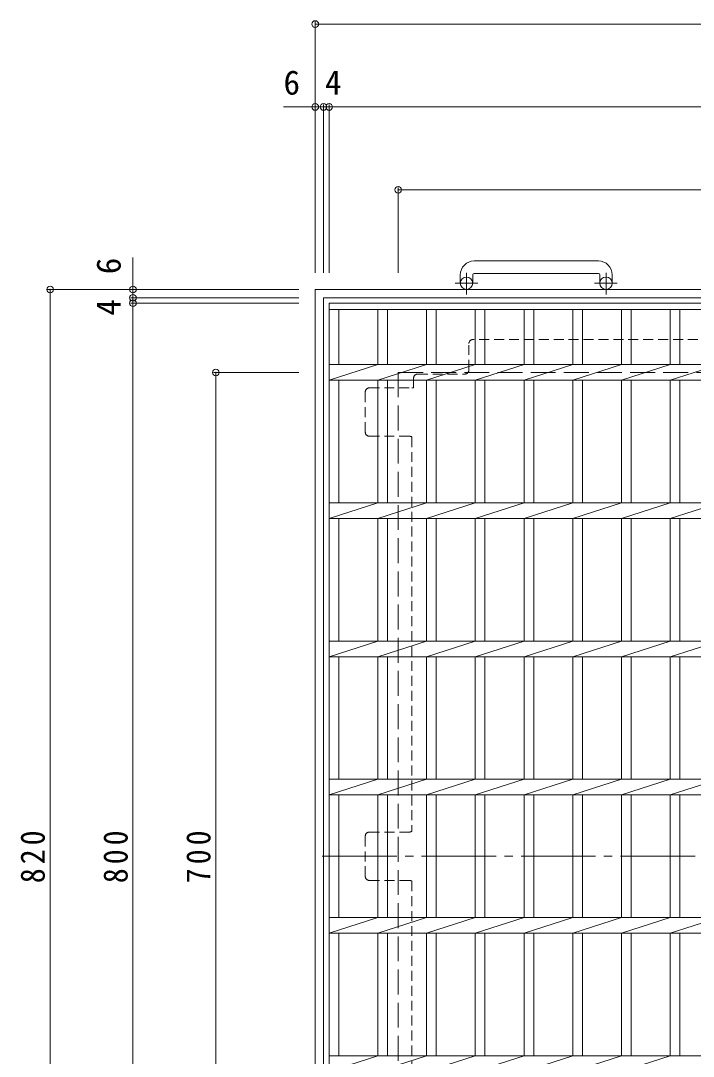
# Model space of a CAD drawing. Units: millimetres at full size, sheet at 1:6. Extents: x -1464 to 1197, y -1180 to 1127.
# Drawn here: x -1426 to -939, y 359 to 1108 of the extents above; entities that cross this region are included whole.
import ezdxf
from ezdxf.enums import TextEntityAlignment as Align

# ---------------------------------------------------------------- set-up
doc = ezdxf.new("R2010")
doc.units = ezdxf.units.MM
doc.header["$LTSCALE"] = 6
doc.header["$PDMODE"] = 32
doc.header["$PDSIZE"] = 4.8
for name, pattern in [('CHAIN1', [8, 5, -1, 1, -1]), ('CHAIN2', [12, 9, -1, 1, -1]), ('DASHED1', [1.8, 1.2, -0.6]), ('DASHED3', [4, 3, -1])]:
    doc.linetypes.add(name, pattern=pattern)
for name, color, linetype, lineweight in [('6-1', 3, 'Continuous', 9), ('6-2', 3, 'Continuous', 9), ('6-4', 7, 'Continuous', 9), ('6-7', 2, 'Continuous', 9)]:
    doc.layers.add(name, color=color, linetype=linetype, lineweight=lineweight)
doc.styles.add('ＭＳ ゴシック', font='')
doc.styles.get('ＭＳ ゴシック').set_extended_font_data('MS Gothic')

msp = doc.modelspace()

# ---------------------------------------------------------------- linework, layer by layer
at = {"layer": '6-1', "color": 2}
for p, q in [((-1007.902, 933.877), (-1097.902, 933.877)), ((-1107.902, 923.877), (-1107.902, 917.777)), ((-1098.902, 923.877), (-1098.902, 917.777)), ((-1097.902, 924.877), (-1007.902, 924.877)), ((-1006.902, 923.877), (-1006.902, 917.777)), ((-997.902, 923.877), (-997.902, 917.777)), ((-1212.902, 913.277), (-392.902, 913.277)), ((-1212.902, 913.277), (-1212.902, 93.277)), ((-1206.902, 907.277), (-398.902, 907.277)), ((-1206.902, 907.277), (-1206.902, 99.277))]:
    msp.add_line(p, q, dxfattribs=at)
at = {"layer": '6-1', "color": 2, "linetype": 'CHAIN1'}
for p, q in [((-1103.402, 909.67), (-1103.402, 925.267)), ((-1002.402, 909.67), (-1002.402, 925.267)), ((-1095.239, 917.777), (-1111.646, 917.777)), ((-994.239, 917.777), (-1010.646, 917.777))]:
    msp.add_line(p, q, dxfattribs=at)
at = {"layer": '6-1', "color": 2, "linetype": 'DASHED3'}
for q in [(-452.902, 853.277), (-1152.902, 153.277)]:
    msp.add_line((-1152.902, 853.277), q, dxfattribs=at)
at = {"layer": '6-1', "color": 2}
for centre in [(-1103.402, 917.777), (-1002.402, 917.777)]:
    msp.add_circle(centre, 4.5, dxfattribs=at)
for centre, radius, start, end in [((-1097.902, 923.877), 10, 90, 180), ((-1007.902, 923.877), 10, 0, 90), ((-1097.902, 923.877), 1, 90, 180), ((-1007.902, 923.877), 1, 0, 90)]:
    msp.add_arc(centre, radius, start, end, dxfattribs=at)
at = {"layer": '6-2'}
for p, q in [((-1202.902, 903.277), (-402.902, 903.277)), ((-1202.902, 898.777), (-402.902, 898.777)), ((-1195.902, 858.934), (-1195.902, 898.777)), ((-1167.616, 858.934), (-1167.616, 898.777)), ((-1160.616, 858.934), (-1160.616, 898.777)), ((-1132.33, 858.934), (-1132.33, 898.777)), ((-1125.33, 858.934), (-1125.33, 898.777)), ((-1097.045, 858.934), (-1097.045, 898.777)), ((-1090.045, 858.934), (-1090.045, 898.777)), ((-1061.759, 858.934), (-1061.759, 898.777)), ((-1054.759, 858.934), (-1054.759, 898.777)), ((-1026.473, 858.934), (-1026.473, 898.777)), ((-1019.473, 858.934), (-1019.473, 898.777)), ((-991.188, 858.934), (-991.188, 898.777)), ((-984.188, 858.934), (-984.188, 898.777)), ((-955.902, 858.934), (-955.902, 898.777)), ((-948.902, 858.934), (-948.902, 898.777)), ((-1202.902, 847.62), (-1167.616, 858.934)), ((-402.902, 858.934), (-1202.902, 858.934)), ((-1167.616, 847.62), (-1132.33, 858.934)), ((-1132.33, 847.62), (-1097.045, 858.934)), ((-1097.045, 847.62), (-1061.759, 858.934)), ((-1061.759, 847.62), (-1026.473, 858.934)), ((-1026.473, 847.62), (-991.188, 858.934)), ((-991.188, 847.62), (-955.902, 858.934)), ((-955.902, 847.62), (-920.616, 858.934)), ((-402.902, 847.62), (-1202.902, 847.62)), ((-1195.902, 758.934), (-1195.902, 847.62)), ((-1167.616, 758.934), (-1167.616, 847.62)), ((-1160.616, 758.934), (-1160.616, 847.62)), ((-1132.33, 758.934), (-1132.33, 847.62)), ((-1125.33, 758.934), (-1125.33, 847.62)), ((-1097.045, 758.934), (-1097.045, 847.62)), ((-1090.045, 758.934), (-1090.045, 847.62)), ((-1061.759, 758.934), (-1061.759, 847.62)), ((-1054.759, 758.934), (-1054.759, 847.62)), ((-1026.473, 758.934), (-1026.473, 847.62)), ((-1019.473, 758.934), (-1019.473, 847.62)), ((-991.188, 758.934), (-991.188, 847.62)), ((-984.188, 758.934), (-984.188, 847.62)), ((-955.902, 758.934), (-955.902, 847.62)), ((-948.902, 758.934), (-948.902, 847.62)), ((-1202.902, 747.62), (-1167.616, 758.934)), ((-402.902, 758.934), (-1202.902, 758.934)), ((-1167.616, 747.62), (-1132.33, 758.934)), ((-1132.33, 747.62), (-1097.045, 758.934)), ((-1097.045, 747.62), (-1061.759, 758.934)), ((-1061.759, 747.62), (-1026.473, 758.934)), ((-1026.473, 747.62), (-991.188, 758.934)), ((-991.188, 747.62), (-955.902, 758.934)), ((-955.902, 747.62), (-920.616, 758.934)), ((-402.902, 747.62), (-1202.902, 747.62)), ((-1195.902, 658.934), (-1195.902, 747.62)), ((-1167.616, 658.934), (-1167.616, 747.62)), ((-1160.616, 658.934), (-1160.616, 747.62)), ((-1132.33, 658.934), (-1132.33, 747.62)), ((-1125.33, 658.934), (-1125.33, 747.62)), ((-1097.045, 658.934), (-1097.045, 747.62)), ((-1090.045, 658.934), (-1090.045, 747.62)), ((-1061.759, 658.934), (-1061.759, 747.62)), ((-1054.759, 658.934), (-1054.759, 747.62)), ((-1026.473, 658.934), (-1026.473, 747.62)), ((-1019.473, 658.934), (-1019.473, 747.62)), ((-991.188, 658.934), (-991.188, 747.62)), ((-984.188, 658.934), (-984.188, 747.62)), ((-955.902, 658.934), (-955.902, 747.62)), ((-948.902, 658.934), (-948.902, 747.62)), ((-1202.902, 647.62), (-1167.616, 658.934)), ((-402.902, 658.934), (-1202.902, 658.934)), ((-1167.616, 647.62), (-1132.33, 658.934)), ((-1132.33, 647.62), (-1097.045, 658.934)), ((-1097.045, 647.62), (-1061.759, 658.934)), ((-1061.759, 647.62), (-1026.473, 658.934)), ((-1026.473, 647.62), (-991.188, 658.934)), ((-991.188, 647.62), (-955.902, 658.934)), ((-955.902, 647.62), (-920.616, 658.934)), ((-402.902, 647.62), (-1202.902, 647.62)), ((-1195.902, 558.934), (-1195.902, 647.62)), ((-1167.616, 558.934), (-1167.616, 647.62)), ((-1160.616, 558.934), (-1160.616, 647.62)), ((-1132.33, 558.934), (-1132.33, 647.62)), ((-1125.33, 558.934), (-1125.33, 647.62)), ((-1097.045, 558.934), (-1097.045, 647.62)), ((-1090.045, 558.934), (-1090.045, 647.62)), ((-1061.759, 558.934), (-1061.759, 647.62)), ((-1054.759, 558.934), (-1054.759, 647.62)), ((-1026.473, 558.934), (-1026.473, 647.62)), ((-1019.473, 558.934), (-1019.473, 647.62)), ((-991.188, 558.934), (-991.188, 647.62)), ((-984.188, 558.934), (-984.188, 647.62)), ((-955.902, 558.934), (-955.902, 647.62)), ((-948.902, 558.934), (-948.902, 647.62)), ((-1202.902, 547.62), (-1167.616, 558.934)), ((-402.902, 558.934), (-1202.902, 558.934)), ((-1167.616, 547.62), (-1132.33, 558.934)), ((-1132.33, 547.62), (-1097.045, 558.934)), ((-1097.045, 547.62), (-1061.759, 558.934)), ((-1061.759, 547.62), (-1026.473, 558.934)), ((-1026.473, 547.62), (-991.188, 558.934)), ((-991.188, 547.62), (-955.902, 558.934)), ((-955.902, 547.62), (-920.616, 558.934)), ((-402.902, 547.62), (-1202.902, 547.62)), ((-1195.902, 458.934), (-1195.902, 547.62)), ((-1167.616, 458.934), (-1167.616, 547.62)), ((-1160.616, 458.934), (-1160.616, 547.62)), ((-1132.33, 458.934), (-1132.33, 547.62)), ((-1125.33, 458.934), (-1125.33, 547.62)), ((-1097.045, 458.934), (-1097.045, 547.62)), ((-1090.045, 458.934), (-1090.045, 547.62)), ((-1061.759, 458.934), (-1061.759, 547.62)), ((-1054.759, 458.934), (-1054.759, 547.62)), ((-1026.473, 458.934), (-1026.473, 547.62)), ((-1019.473, 458.934), (-1019.473, 547.62)), ((-991.188, 458.934), (-991.188, 547.62)), ((-984.188, 458.934), (-984.188, 547.62)), ((-955.902, 458.934), (-955.902, 547.62)), ((-948.902, 458.934), (-948.902, 547.62)), ((-1202.902, 447.62), (-1167.616, 458.934)), ((-447.245, 458.934), (-1202.902, 458.934)), ((-1167.616, 447.62), (-1132.33, 458.934)), ((-1132.33, 447.62), (-1097.045, 458.934)), ((-1097.045, 447.62), (-1061.759, 458.934)), ((-1061.759, 447.62), (-1026.473, 458.934)), ((-1026.473, 447.62), (-991.188, 458.934)), ((-991.188, 447.62), (-955.902, 458.934)), ((-955.902, 447.62), (-920.616, 458.934)), ((-458.559, 447.62), (-1202.902, 447.62)), ((-1195.902, 358.934), (-1195.902, 447.62)), ((-1167.616, 358.934), (-1167.616, 447.62)), ((-1160.616, 358.934), (-1160.616, 447.62)), ((-1132.33, 358.934), (-1132.33, 447.62)), ((-1125.33, 358.934), (-1125.33, 447.62)), ((-1097.045, 358.934), (-1097.045, 447.62)), ((-1090.045, 358.934), (-1090.045, 447.62)), ((-1061.759, 358.934), (-1061.759, 447.62)), ((-1054.759, 358.934), (-1054.759, 447.62)), ((-1026.473, 358.934), (-1026.473, 447.62)), ((-1019.473, 358.934), (-1019.473, 447.62)), ((-991.188, 358.934), (-991.188, 447.62)), ((-984.188, 358.934), (-984.188, 447.62)), ((-955.902, 358.934), (-955.902, 447.62)), ((-948.902, 358.934), (-948.902, 447.62)), ((-1202.902, 347.62), (-1167.616, 358.934)), ((-547.245, 358.934), (-1202.902, 358.934)), ((-1167.616, 347.62), (-1132.33, 358.934)), ((-1132.33, 347.62), (-1097.045, 358.934)), ((-1097.045, 347.62), (-1061.759, 358.934)), ((-1061.759, 347.62), (-1026.473, 358.934)), ((-1026.473, 347.62), (-991.188, 358.934)), ((-991.188, 347.62), (-955.902, 358.934))]:
    msp.add_line(p, q, dxfattribs=at)
msp.add_lwpolyline([(-402.902, 103.277), (-1202.902, 103.277), (-1202.902, 903.277)], dxfattribs=at)
at = {"layer": '6-4'}
for p, q in [((-1212.902, 1107.077), (-1212.902, 925.277)), ((-1212.902, 1105.277), (-392.902, 1105.277)), ((-1212.902, 1045.277), (-1235.902, 1045.277)), ((-1212.902, 1045.277), (-1206.902, 1045.277)), ((-1206.902, 1047.077), (-1206.902, 925.273)), ((-1206.902, 1045.277), (-1202.902, 1045.277)), ((-1202.902, 1047.077), (-1202.902, 925.27)), ((-1202.902, 1045.277), (-402.902, 1045.277)), ((-1152.902, 987.077), (-1152.902, 925.234)), ((-1152.902, 985.277), (-452.902, 985.277)), ((-1344.902, 913.277), (-1344.902, 936.277)), ((-1406.702, 913.277), (-1224.902, 913.277)), ((-1404.902, 913.277), (-1404.902, 93.277)), ((-1346.702, 907.277), (-1224.902, 907.277)), ((-1344.902, 913.277), (-1344.902, 907.277)), ((-1344.902, 907.277), (-1344.902, 903.277)), ((-1346.702, 903.277), (-1224.902, 903.277)), ((-1344.902, 903.277), (-1344.902, 103.277)), ((-1286.702, 853.277), (-1224.902, 853.277)), ((-1284.902, 153.277), (-1284.902, 853.277))]:
    msp.add_line(p, q, dxfattribs=at)
for p in [(-1212.902, 1105.277), (-1212.902, 1045.277), (-1206.902, 1045.277), (-1202.902, 1045.277), (-1152.902, 985.277), (-1404.902, 913.277), (-1344.902, 913.277), (-1344.902, 907.277), (-1344.902, 903.277), (-1284.902, 853.277)]:
    msp.add_point(p, dxfattribs=at)
at = {"layer": '6-7', "linetype": 'DASHED1'}
for p, q in [((-903.44, 877.08), (-1098.701, 877.08)), ((-1101.701, 855.08), (-1101.701, 874.08)), ((-1141.702, 849.08), (-1141.702, 842.08)), ((-1138.702, 852.08), (-1104.701, 852.08)), ((-1176.705, 810.079), (-1176.705, 839.08)), ((-1173.705, 842.08), (-1142.902, 842.08)), ((-1142.902, 842.08), (-1141.702, 842.08)), ((-1173.705, 807.079), (-1144.697, 807.079)), ((-1142.902, 806.483), (-1142.902, 521.377)), ((-1176.705, 488.776), (-1176.705, 517.777)), ((-1144.702, 520.777), (-1173.705, 520.777)), ((-1144.702, 485.776), (-1173.705, 485.776)), ((-1142.902, 485.176), (-1142.902, 200.064))]:
    msp.add_line(p, q, dxfattribs=at)
at = {"layer": '6-7', "linetype": 'CHAIN2'}
msp.add_line((-1207.902, 503.277), (-397.902, 503.277), dxfattribs=at)
at = {"layer": '6-7', "linetype": 'DASHED1'}
for centre, start, end in [((-1098.701, 874.08), 90, 180), ((-1104.701, 855.08), 270, 0), ((-1138.702, 849.08), 90, 180), ((-1173.705, 839.08), 90, 180), ((-1173.705, 810.079), 180, 270), ((-1144.697, 804.079), 53.23772, 90), ((-1173.705, 517.777), 90, 180), ((-1144.702, 523.777), 270, 306.86989), ((-1173.705, 488.776), 180, 270), ((-1144.702, 482.776), 53.13012, 90)]:
    msp.add_arc(centre, 3, start, end, dxfattribs=at)

# ---------------------------------------------------------------- texts
at = {"layer": '6-4', "color": 2, "style": 'ＭＳ ゴシック'}
for s, p in [('6', (-1235.902, 1048.877)), ('4', (-1205.902, 1048.877))]:
    msp.add_text(s, height=17.6, dxfattribs=at).set_placement(p, align=Align.BOTTOM_LEFT)
for s, p in [('6', (-1348.502, 924.277)), ('4', (-1348.502, 894.277))]:
    msp.add_text(s, height=17.6, rotation=90, dxfattribs=at).set_placement(p, align=Align.BOTTOM_LEFT)
at = {"layer": '6-4', "color": 2, "char_height": 17.6, "attachment_point": 7, "rotation": 90, "style": 'ＭＳ ゴシック'}
for s, insert in [('\\T1.27;\\W0.9;820', (-1408.502, 483.777)), ('\\T1.27;\\W0.9;800', (-1348.502, 483.777)), ('\\T1.27;\\W0.9;700', (-1288.502, 483.777))]:
    msp.add_mtext(s, dxfattribs=dict(at, insert=insert))

doc.saveas('drawing.dxf')
